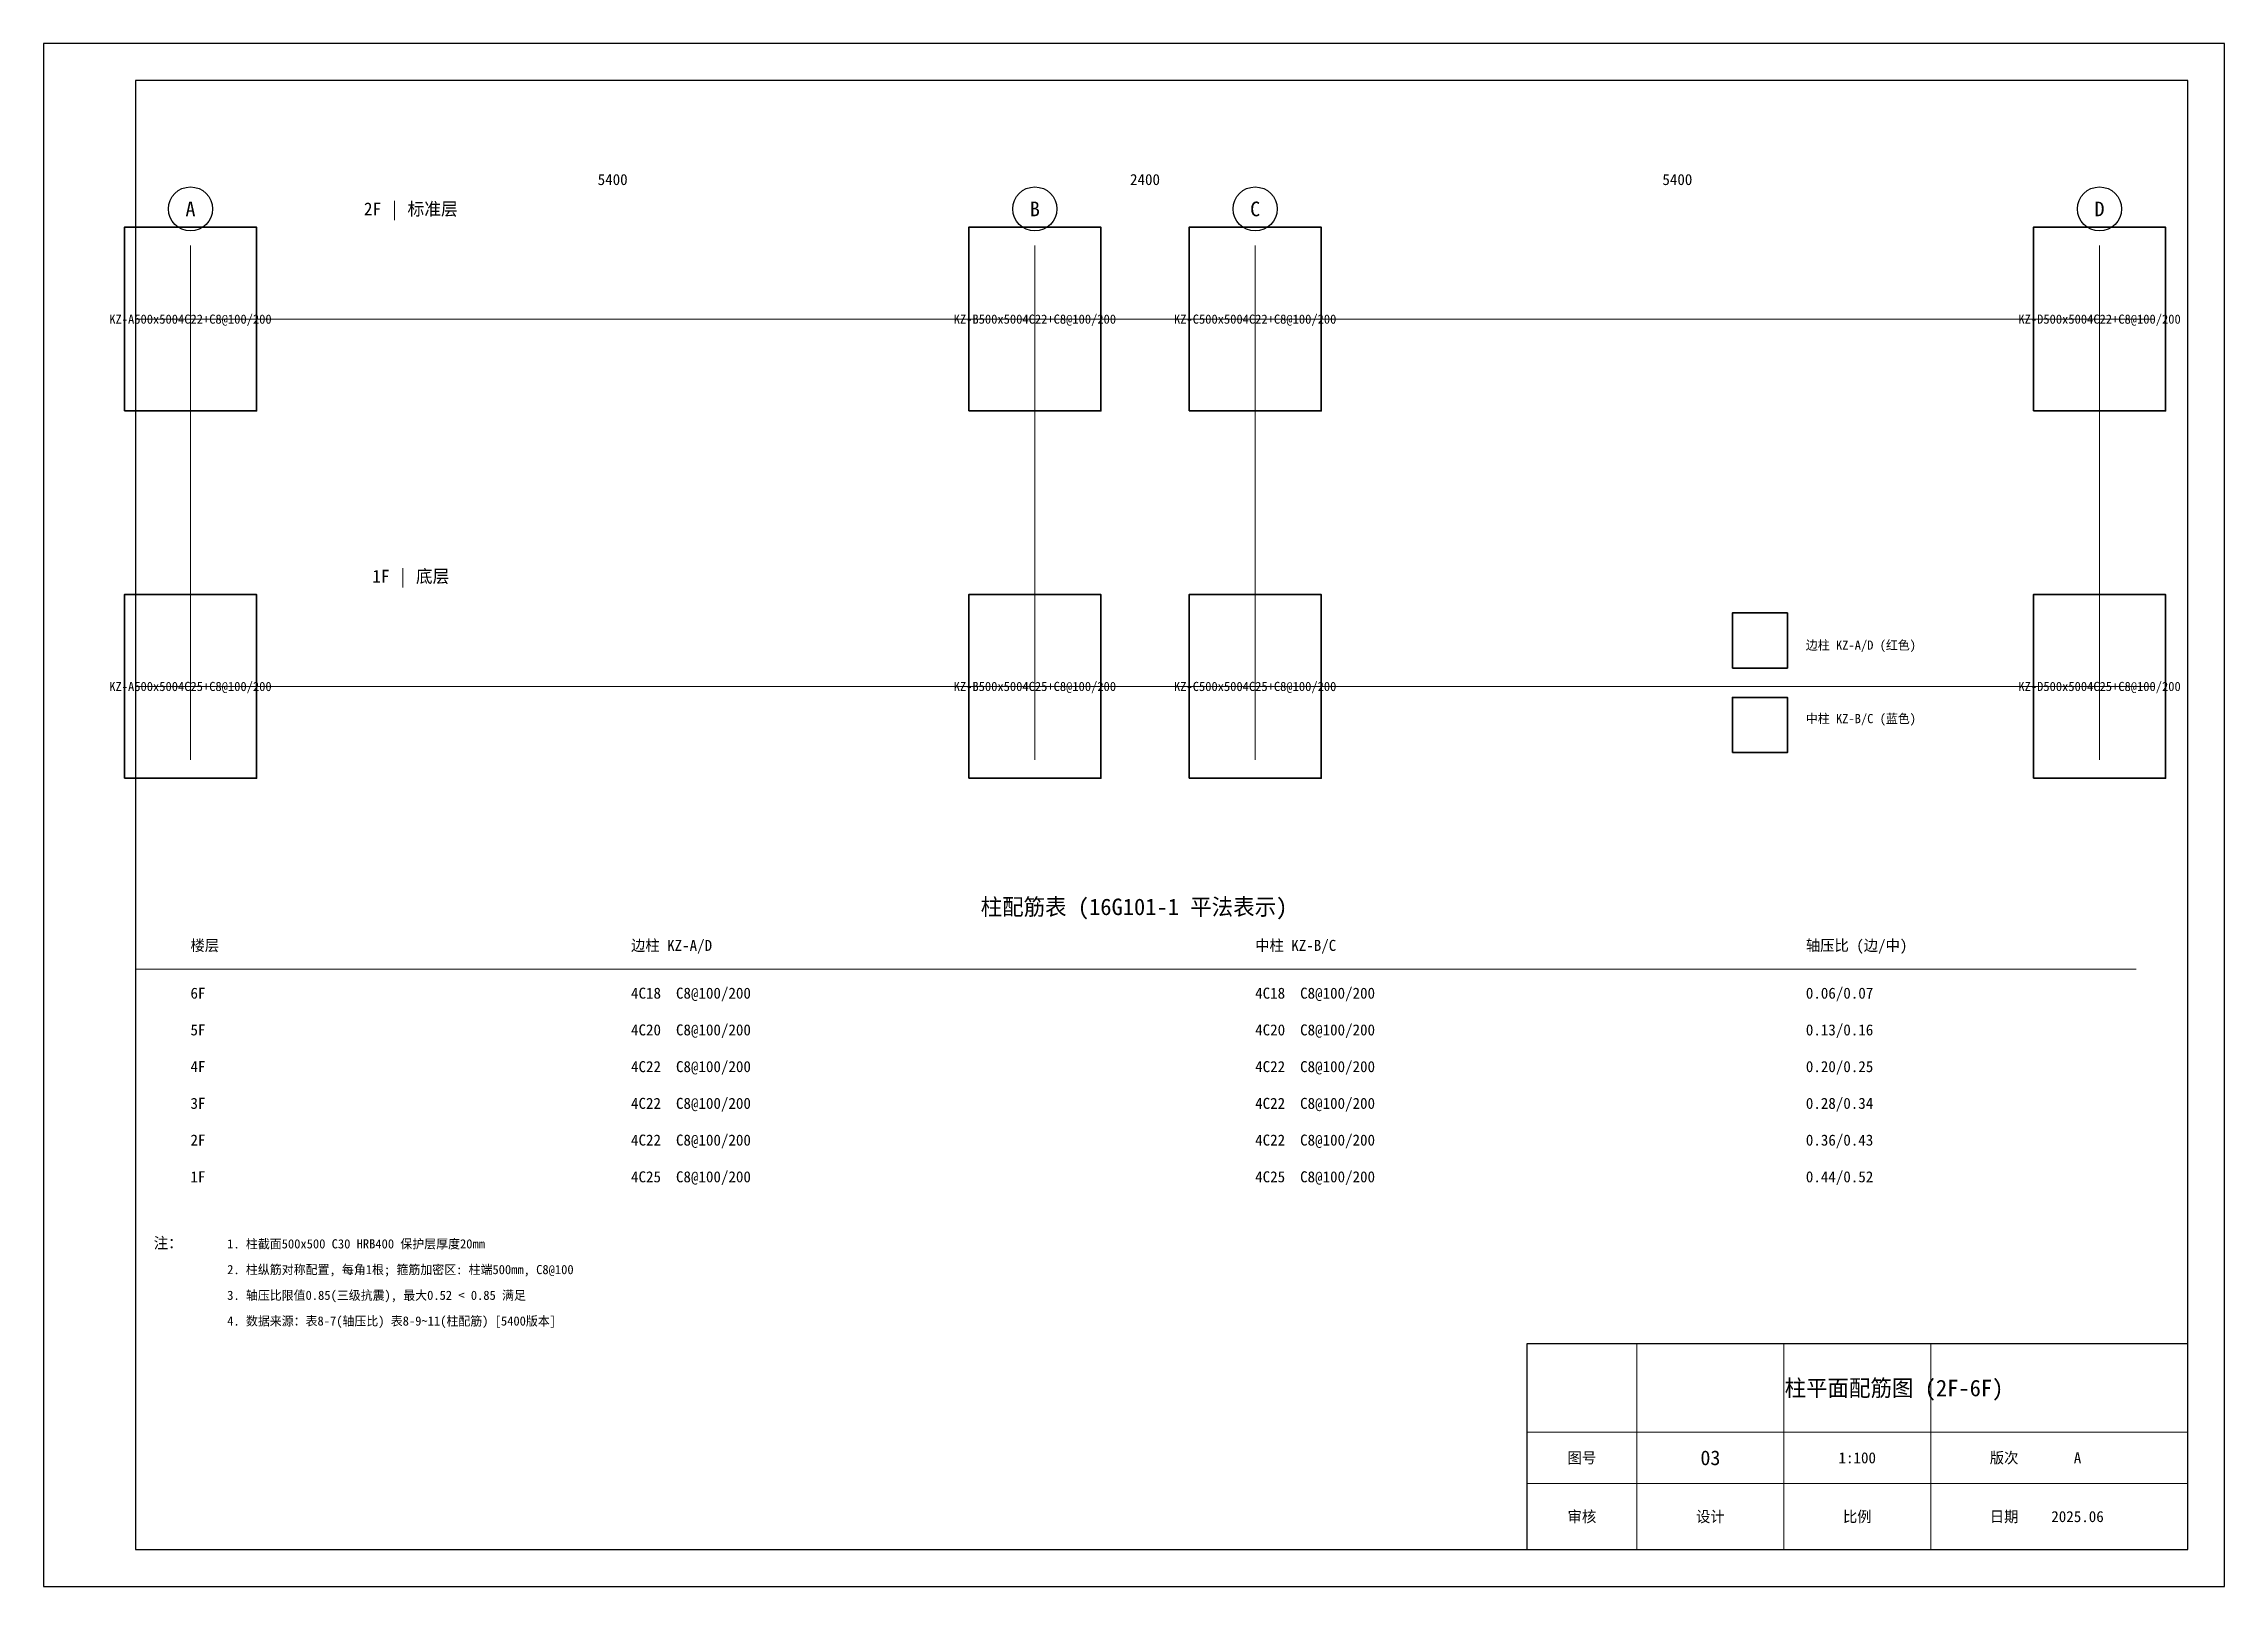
# Model space of a CAD drawing. Header units: metres. Extents: x 0 to 594, y 0 to 420.
import ezdxf
from ezdxf.enums import TextEntityAlignment as Align

# ---------------------------------------------------------------- set-up
doc = ezdxf.new("R2010")
doc.units = ezdxf.units.M
for name, color, linetype, lineweight in [('AXIS', 1, 'Continuous', 13), ('COLUMN', 7, 'Continuous', 35), ('DIM', 3, 'Continuous', 13), ('TEXT', 7, 'Continuous', 18), ('THIN', 8, 'Continuous', 5), ('TITLE', 7, 'Continuous', 25)]:
    doc.layers.add(name, color=color, linetype=linetype, lineweight=lineweight)

msp = doc.modelspace()

# ---------------------------------------------------------------- linework, layer by layer
at = {"layer": 'AXIS'}
for p, q in [((40, 225), (40, 365)), ((270, 225), (270, 365)), ((330, 225), (330, 365)), ((560, 225), (560, 365)), ((25, 345), (575, 345)), ((25, 245), (575, 245))]:
    msp.add_line(p, q, dxfattribs=at)
at = {"layer": 'COLUMN', "color": 1}
for points in [[(22, 320), (58, 320), (58, 370), (22, 370), (22, 320)], [(542, 320), (578, 320), (578, 370), (542, 370), (542, 320)], [(22, 220), (58, 220), (58, 270), (22, 270), (22, 220)], [(542, 220), (578, 220), (578, 270), (542, 270), (542, 220)], [(460, 250), (475, 250), (475, 265), (460, 265), (460, 250)]]:
    msp.add_lwpolyline(points, dxfattribs=at)
at = {"layer": 'COLUMN', "color": 5}
for points in [[(252, 320), (288, 320), (288, 370), (252, 370), (252, 320)], [(312, 320), (348, 320), (348, 370), (312, 370), (312, 320)], [(252, 220), (288, 220), (288, 270), (252, 270), (252, 220)], [(312, 220), (348, 220), (348, 270), (312, 270), (312, 220)], [(460, 227), (475, 227), (475, 242), (460, 242), (460, 227)]]:
    msp.add_lwpolyline(points, dxfattribs=at)
at = {"layer": 'THIN'}
for p, q in [((25, 168), (570, 168)), ((434, 10), (434, 66)), ((474, 10), (474, 66)), ((514, 10), (514, 66)), ((404, 42), (584, 42)), ((404, 28), (584, 28))]:
    msp.add_line(p, q, dxfattribs=at)
at = {"layer": 'TITLE'}
for points in [[(0, 0), (594, 0), (594, 420), (0, 420), (0, 0)], [(25, 10), (584, 10), (584, 410), (25, 410), (25, 10)], [(404, 10), (584, 10), (584, 66), (404, 66), (404, 10)]]:
    msp.add_lwpolyline(points, dxfattribs=at)
for centre in [(40, 375), (270, 375), (330, 375), (560, 375)]:
    msp.add_circle(centre, 6, dxfattribs=at)

# ---------------------------------------------------------------- texts
at = {"layer": 'DIM'}
for s, p in [('5400', (155, 383)), ('2400', (300, 383)), ('5400', (445, 383))]:
    msp.add_text(s, height=3, dxfattribs=at).set_placement(p, align=Align.MIDDLE_CENTER)
at = {"layer": 'TEXT'}
msp.add_text('2F | 标准层', height=3.5, dxfattribs=at).set_placement((100, 375), align=Align.MIDDLE_CENTER)
at = {"layer": 'TEXT', "color": 1}
for s, height, p in [('KZ-A500x5004C22+C8@100/200', 2.5, (40, 345)), ('KZ-D500x5004C22+C8@100/200', 2.5, (560, 345)), ('1F | 底层', 3.5, (100, 275)), ('KZ-A500x5004C25+C8@100/200', 2.5, (40, 245)), ('KZ-D500x5004C25+C8@100/200', 2.5, (560, 245))]:
    msp.add_text(s, height=height, dxfattribs=at).set_placement(p, align=Align.MIDDLE_CENTER)
at = {"layer": 'TEXT', "color": 5}
for s, p in [('KZ-B500x5004C22+C8@100/200', (270, 345)), ('KZ-C500x5004C22+C8@100/200', (330, 345)), ('KZ-B500x5004C25+C8@100/200', (270, 245)), ('KZ-C500x5004C25+C8@100/200', (330, 245))]:
    msp.add_text(s, height=2.5, dxfattribs=at).set_placement(p, align=Align.MIDDLE_CENTER)
at = {"layer": 'TEXT', "color": 1}
for s, height, p in [('边柱 KZ-A/D (红色)', 2.5, (480, 255)), ('1F', 3, (40, 110)), ('4C25  C8@100/200', 3, (160, 110)), ('4C25  C8@100/200', 3, (330, 110)), ('0.44/0.52', 3, (480, 110)), ('注：', 3, (30, 92))]:
    msp.add_text(s, height=height, dxfattribs=at).set_placement(p)
at = {"layer": 'TEXT', "color": 5}
msp.add_text('中柱 KZ-B/C (蓝色)', height=2.5, dxfattribs=at).set_placement((480, 235))
at = {"layer": 'TEXT', "color": 7}
for s, p in [('6F', (40, 160)), ('4C18  C8@100/200', (160, 160)), ('4C18  C8@100/200', (330, 160)), ('0.06/0.07', (480, 160)), ('5F', (40, 150)), ('4C20  C8@100/200', (160, 150)), ('4C20  C8@100/200', (330, 150)), ('0.13/0.16', (480, 150)), ('4F', (40, 140)), ('4C22  C8@100/200', (160, 140)), ('4C22  C8@100/200', (330, 140)), ('0.20/0.25', (480, 140)), ('3F', (40, 130)), ('4C22  C8@100/200', (160, 130)), ('4C22  C8@100/200', (330, 130)), ('0.28/0.34', (480, 130)), ('2F', (40, 120)), ('4C22  C8@100/200', (160, 120)), ('4C22  C8@100/200', (330, 120)), ('0.36/0.43', (480, 120))]:
    msp.add_text(s, height=3, dxfattribs=at).set_placement(p)
at = {"layer": 'TEXT', "color": 8}
for s, p in [('1. 柱截面500x500 C30 HRB400 保护层厚度20mm', (50, 92)), ('2. 柱纵筋对称配置, 每角1根; 箍筋加密区: 柱端500mm, C8@100', (50, 85)), ('3. 轴压比限值0.85(三级抗震), 最大0.52 < 0.85 满足', (50, 78)), ('4. 数据来源：表8-7(轴压比) 表8-9~11(柱配筋) [5400版本]', (50, 71))]:
    msp.add_text(s, height=2.5, dxfattribs=at).set_placement(p)
at = {"layer": 'TITLE'}
for s, height, p in [('A', 4, (40, 375)), ('B', 4, (270, 375)), ('C', 4, (330, 375)), ('D', 4, (560, 375)), ('柱配筋表 (16G101-1 平法表示)', 4.5, (297, 185)), ('柱平面配筋图 (2F-6F)', 4.5, (504, 54)), ('图号', 3, (419, 35)), ('03', 4, (454, 35)), ('1:100', 3, (494, 35)), ('版次', 3, (534, 35)), ('A', 3, (554, 35)), ('审核', 3, (419, 19)), ('设计', 3, (454, 19)), ('比例', 3, (494, 19)), ('日期', 3, (534, 19)), ('2025.06', 3, (554, 19))]:
    msp.add_text(s, height=height, dxfattribs=at).set_placement(p, align=Align.MIDDLE_CENTER)
for s, p in [('楼层', (40, 173)), ('边柱 KZ-A/D', (160, 173)), ('中柱 KZ-B/C', (330, 173)), ('轴压比 (边/中)', (480, 173))]:
    msp.add_text(s, height=3, dxfattribs=at).set_placement(p)

doc.saveas('drawing.dxf')
